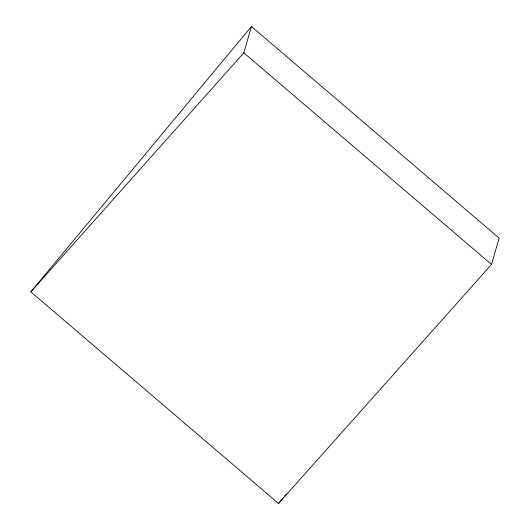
<?xml version="1.0" encoding="UTF-8"?>
<svg xmlns="http://www.w3.org/2000/svg" width="530" height="530" viewBox="0 0 530 530"><rect width="100%" height="100%" fill="white"/><g stroke="black" fill="none" stroke-linecap="round" stroke-linejoin="round"><path stroke-width="0.79" d="M278.561 503.5L30.846 291.858L243.82 52.821L251.465 26.5L499.154 238.122L491.509 264.444L278.535 503.48L283.828 497.113M30.846 291.858L251.465 26.5M284.882 495.841L286.472 493.933M243.82 52.821L491.509 264.444"/></g></svg>
